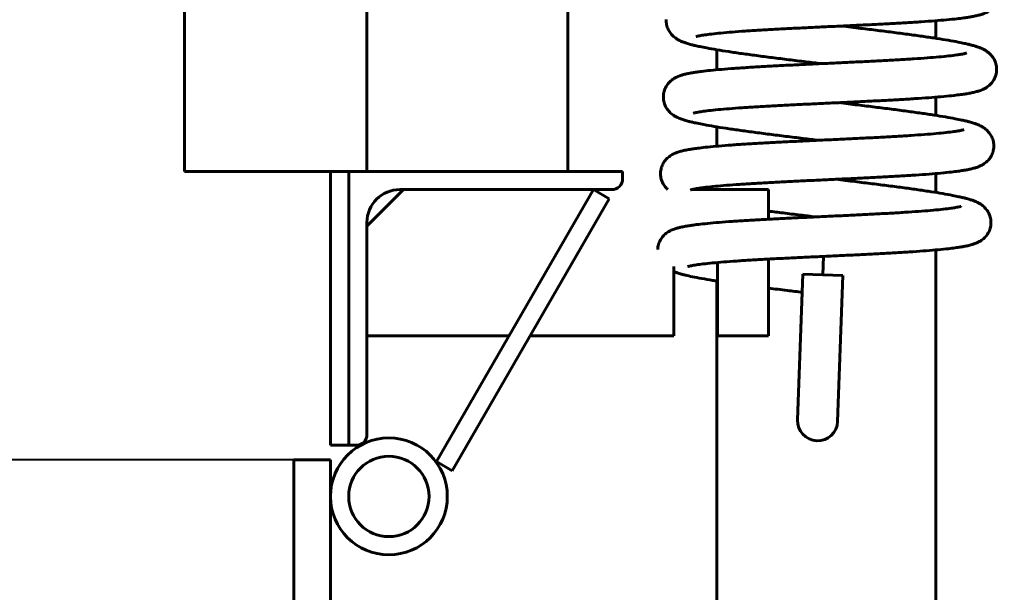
# Model space of a CAD drawing. Header units: millimetres. Extents: x 30271 to 35001, y 5679 to 9007.
# Drawn here: x 31768.6 to 32036.9, y 7714 to 7870.9 of the extents above; entities that cross this region are included whole.
import ezdxf

# ---------------------------------------------------------------- set-up
doc = ezdxf.new("R2010")
doc.units = ezdxf.units.MM
doc.linetypes.add('K5LT_BASIC', pattern=[0])
doc.layers.add('0 VIEW0', color=7, linetype='Continuous')
doc.layers.add('0 VIEW4', color=7, linetype='Continuous')
doc.styles.get("Standard").update_dxf_attribs({"font": 'verdana.TTF'})
doc.dimstyles.new('ISO-25', dxfattribs={"dimtxt": 80, "dimasz": 85, "dimexe": 20, "dimexo": 0, "dimgap": 20, "dimtad": 1, "dimtxsty": 'Standard', "dimcen": 2.5, "dimadec": 0, "dimazin": 0, "dimtfac": 1, "dimtmove": 0, "dimatfit": 3, "dimfxl": 0, "dimarcsym": 0})

# ---------------------------------------------------------------- blocks, each defined once
blk = doc.blocks.new('*D390')
at = {"layer": '0 VIEW4', "color": 0, "lineweight": -2}
for p, q in [((31884.63, 8748.66), (31711.42, 8748.66)), ((31731.42, 7835.28), (31731.42, 8663.66)), ((31843.73, 7750.28), (31711.42, 7750.28))]:
    blk.add_line(p, q, dxfattribs=at)
at = {"layer": '0 VIEW4', "color": 0}
for points in [[(31745.58, 8663.66), (31717.25, 8663.66), (31731.42, 8748.66)], [(31717.25, 7835.28), (31745.58, 7835.28), (31731.42, 7750.28)]]:
    blk.add_solid(points, dxfattribs=at)
at = {"layer": 'Defpoints', "color": 0}
for p in [(31731.42, 8748.66), (31884.63, 8748.66), (31843.73, 7750.28)]:
    blk.add_point(p, dxfattribs=at)
at = {"layer": '0 VIEW4', "color": 0, "linetype": 'K5LT_BASIC', "lineweight": 0, "ltscale": 100, "insert": (31691.42, 8249.47), "char_height": 40, "attachment_point": 5, "rotation": 90}
blk.add_mtext('L', dxfattribs=at)

msp = doc.modelspace()

# ---------------------------------------------------------------- linework, layer by layer
at = {"layer": '0 VIEW0', "color": 5, "linetype": 'K5LT_BASIC', "lineweight": 40}
for p, q in [((31813.726, 7829.284), (31813.726, 8539.284)), ((31863.726, 8539.284), (31863.726, 7829.284)), ((31918.726, 8529.284), (31918.726, 7829.284)), ((31918.726, 7829.284), (31918.726, 8135.284)), ((32019.51, 7865.73), (32019.51, 7870.541)), ((31959.51, 7862.596), (31959.51, 7857.102)), ((32019.51, 7844.625), (32019.51, 7849.617)), ((31959.51, 7841.484), (31959.51, 7836.185)), ((31863.726, 7829.284), (31813.726, 7829.284)), ((31853.726, 7754.284), (31853.726, 7829.284)), ((31858.726, 7829.284), (31858.726, 7754.284)), ((31858.726, 7754.284), (31858.726, 7829.284)), ((31916.726, 7829.284), (31863.726, 7829.284)), ((31933.726, 7829.284), (31863.726, 7829.284)), ((31933.726, 7827.284), (31933.726, 7829.284)), ((32019.51, 7823.517), (32019.51, 7828.695)), ((31873.726, 7824.284), (31863.726, 7814.284)), ((31872.726, 7824.284), (31930.726, 7824.284)), ((31873.226, 7823.784), (31873.226, 7824.284)), ((31925.726, 7824.284), (31882.726, 7749.805)), ((31930.056, 7821.784), (31887.056, 7747.305)), ((31925.726, 7824.284), (31930.056, 7821.784)), ((31973.726, 7824.284), (31952.564, 7824.284)), ((31973.726, 7816.187), (31973.726, 7824.284)), ((31863.726, 7757.284), (31863.726, 7815.284)), ((31988.785, 7806.009), (31988.601, 7800.982)), ((32019.51, 7665.487), (32019.51, 7807.776)), ((31947.726, 7784.284), (31947.726, 7803.284)), ((31959.726, 7803.284), (31959.726, 7784.284)), ((31973.726, 7784.284), (31973.726, 7805.269)), ((31981.671, 7761.209), (31983.135, 7801.182)), ((31983.135, 7801.182), (31988.601, 7800.982)), ((31988.601, 7800.982), (31994.067, 7800.782)), ((31992.603, 7760.809), (31994.067, 7800.782)), ((31992.603, 7760.809), (31994.067, 7800.782)), ((31959.51, 7799.267), (31959.51, 7675.987)), ((31981.671, 7761.209), (31982.951, 7796.174)), ((31863.726, 7784.284), (31902.632, 7784.284)), ((31908.405, 7784.284), (31947.726, 7784.284)), ((31959.726, 7784.284), (31973.726, 7784.284)), ((31858.726, 7754.284), (31853.726, 7754.284)), ((31858.726, 7754.284), (31860.726, 7754.284)), ((31843.726, 7610.284), (31843.726, 7750.284)), ((31843.726, 7750.284), (31853.726, 7750.284)), ((31853.726, 7750.284), (31853.726, 7610.284)), ((31882.726, 7749.805), (31887.056, 7747.305))]:
    msp.add_line(p, q, dxfattribs=at)
for radius in [16, 11]:
    msp.add_circle((31869.726, 7740.284), radius, dxfattribs=at)
for centre, radius, start, end in [((31930.726, 7827.284), 3, 270, 0), ((31872.726, 7815.284), 9, 90, 180), ((31953.726, 7803.284), 6, 0, 10.07246), ((31987.137, 7761.009), 5.47, 177.90257, 267.90257), ((31987.137, 7761.009), 5.47, 267.90257, 357.90257), ((31860.726, 7757.284), 3, 270, 0)]:
    msp.add_arc(centre, radius, start, end, dxfattribs=at)
for points, knots in [([(32036.923, 7878.015), (32036.914, 7877.784), (32036.869, 7877.322), (32036.718, 7876.644), (32036.487, 7875.99), (32036.18, 7875.368), (32035.802, 7874.788), (32035.358, 7874.255), (32034.854, 7873.772), (32034.293, 7873.343), (32033.672, 7872.964), (32033.073, 7872.674), (32032.517, 7872.452), (32032.062, 7872.297), (32031.606, 7872.158), (32031.133, 7872.03), (32030.59, 7871.9), (32030.028, 7871.78), (32029.344, 7871.649), (32028.412, 7871.49), (32027.06, 7871.292), (32025.105, 7871.052), (32022.497, 7870.787), (32019.246, 7870.513), (32015.583, 7870.25), (32011.558, 7869.997), (32007.229, 7869.754), (32002.662, 7869.518), (31997.925, 7869.287), (31993.094, 7869.06), (31988.241, 7868.834), (31983.445, 7868.606), (31978.781, 7868.374), (31974.322, 7868.137), (31970.141, 7867.893), (31966.305, 7867.64), (31962.878, 7867.379), (31959.921, 7867.11), (31957.596, 7866.851), (31956.086, 7866.64), (31955.154, 7866.483), (31954.622, 7866.379), (31954.261, 7866.297), (31954.031, 7866.238), (31953.916, 7866.203), (31953.889, 7866.194), (31953.885, 7866.192)], [0, 0, 0, 0, 0.3126774, 0.6265971, 0.9447123, 1.269773, 1.6064316, 1.961802, 2.3469042, 2.7774334, 3.2793335, 3.8928726, 4.4104889, 4.9025019, 5.2640069, 5.8002264, 6.3360045, 6.8717827, 7.4075608, 8.2113329, 9.2834461, 10.6247441, 12.3990532, 14.2186829, 16.0664611, 17.9321959, 19.8093825, 21.6935925, 23.5816013, 25.4708738, 27.3592295, 29.2445953, 31.124789, 32.9972864, 34.8589209, 36.7054391, 38.5307735, 40.32574, 42.0754358, 43.5256194, 44.3280859, 45.1303191, 45.6648641, 46.198954, 46.7314699, 47, 47, 47, 47]), ([(31945.659, 7870.85), (31945.65, 7870.619), (31945.662, 7870.155), (31945.763, 7869.468), (31945.945, 7868.798), (31946.206, 7868.157), (31946.541, 7867.55), (31946.944, 7866.985), (31947.412, 7866.468), (31947.94, 7865.998), (31948.531, 7865.575), (31949.108, 7865.242), (31949.646, 7864.98), (31950.088, 7864.792), (31950.533, 7864.62), (31950.996, 7864.458), (31951.528, 7864.288), (31952.079, 7864.128), (31952.752, 7863.947), (31953.669, 7863.72), (31955.003, 7863.424), (31956.936, 7863.041), (31959.518, 7862.586), (31962.739, 7862.075), (31966.373, 7861.545), (31970.369, 7860.999), (31974.669, 7860.439), (31979.207, 7859.87), (31983.706, 7859.319), (31986.692, 7858.958), (31988.084, 7858.79)], [0, 0, 0, 0, 0.3843192, 0.7701653, 1.1611683, 1.5607081, 1.9745031, 2.4112973, 2.8846356, 3.4138092, 4.0307065, 4.784822, 5.4210365, 6.0257813, 6.4701156, 7.1291957, 7.7877333, 8.446271, 9.1048086, 10.0927439, 11.4105037, 13.0591248, 15.2399701, 17.4765202, 19.7476681, 22.040887, 24.3481816, 26.6641087, 28.9847051, 31, 31, 31, 31]), ([(32036.154, 7857.029), (32036.163, 7857.26), (32036.151, 7857.724), (32036.051, 7858.411), (32035.868, 7859.08), (32035.607, 7859.722), (32035.273, 7860.329), (32034.869, 7860.894), (32034.402, 7861.412), (32033.873, 7861.881), (32033.282, 7862.304), (32032.708, 7862.636), (32032.17, 7862.898), (32031.696, 7863.1), (32031.262, 7863.266), (32030.815, 7863.422), (32030.341, 7863.574), (32029.817, 7863.728), (32029.199, 7863.897), (32028.397, 7864.099), (32027.208, 7864.37), (32025.433, 7864.733), (32022.963, 7865.181), (32019.84, 7865.687), (32016.296, 7866.213), (32012.377, 7866.756), (32008.141, 7867.313), (32003.651, 7867.88), (31998.829, 7868.474), (31995.484, 7868.878), (31993.729, 7869.09)], [0, 0, 0, 0, 0.3841964, 0.7698201, 1.1602652, 1.5598921, 1.9744301, 2.4113334, 2.8838266, 3.4131193, 4.0301375, 4.7841697, 5.4120603, 6.0224243, 6.592392, 7.0785168, 7.7231762, 8.3564843, 8.9664014, 9.8577261, 10.9831517, 12.5765989, 14.7406988, 16.9669168, 19.2314848, 21.5204961, 23.8251337, 26.1394804, 28.4593009, 31, 31, 31, 31]), ([(31944.891, 7849.865), (31944.899, 7850.096), (31944.944, 7850.558), (31945.095, 7851.236), (31945.326, 7851.89), (31945.633, 7852.511), (31946.011, 7853.092), (31946.455, 7853.625), (31946.96, 7854.108), (31947.521, 7854.537), (31948.071, 7854.873), (31948.616, 7855.148), (31949.134, 7855.367), (31949.656, 7855.553), (31950.163, 7855.71), (31950.657, 7855.844), (31951.128, 7855.957), (31951.635, 7856.069), (31952.206, 7856.182), (31953.002, 7856.324), (31954.059, 7856.489), (31955.66, 7856.704), (31957.879, 7856.953), (31960.825, 7857.226), (31964.28, 7857.495), (31968.124, 7857.753), (31972.303, 7858.001), (31976.755, 7858.24), (31981.412, 7858.473), (31986.204, 7858.702), (31991.055, 7858.929), (31995.89, 7859.155), (32000.632, 7859.385), (32005.207, 7859.618), (32009.541, 7859.859), (32013.564, 7860.107), (32017.211, 7860.364), (32020.419, 7860.629), (32023.13, 7860.9), (32025.111, 7861.147), (32026.357, 7861.342), (32027.032, 7861.468), (32027.431, 7861.554), (32027.696, 7861.619), (32027.876, 7861.67), (32027.925, 7861.686), (32027.93, 7861.688)], [0, 0, 0, 0, 0.3123927, 0.6261803, 0.9437632, 1.2683347, 1.6047015, 1.9603052, 2.344795, 2.7747437, 3.2765352, 3.7144799, 4.2369204, 4.7593609, 5.2766206, 5.7804647, 6.2557903, 6.6731545, 7.2410291, 7.8428075, 8.7792866, 9.8507897, 11.459377, 13.2564057, 15.0893136, 16.9448536, 18.8148739, 20.6940125, 22.5785043, 24.4655098, 26.3527014, 28.2379801, 30.1192494, 31.9941961, 33.8600336, 35.7131444, 37.548526, 39.358845, 41.1326713, 42.8507408, 44.0565131, 44.858353, 45.3932334, 45.9280025, 46.4627716, 47, 47, 47, 47]), ([(32036.154, 7857.029), (32036.146, 7856.798), (32036.1, 7856.336), (32035.95, 7855.658), (32035.718, 7855.004), (32035.411, 7854.383), (32035.033, 7853.802), (32034.589, 7853.269), (32034.085, 7852.786), (32033.524, 7852.357), (32032.904, 7851.978), (32032.304, 7851.688), (32031.748, 7851.466), (32031.294, 7851.311), (32030.837, 7851.172), (32030.364, 7851.044), (32029.821, 7850.914), (32029.259, 7850.794), (32028.575, 7850.663), (32027.644, 7850.504), (32026.292, 7850.307), (32024.337, 7850.066), (32021.728, 7849.801), (32018.478, 7849.527), (32014.815, 7849.264), (32010.789, 7849.011), (32006.46, 7848.768), (32001.893, 7848.532), (31997.157, 7848.301), (31992.325, 7848.074), (31987.473, 7847.848), (31982.677, 7847.62), (31978.012, 7847.388), (31973.554, 7847.151), (31969.372, 7846.907), (31965.536, 7846.654), (31962.11, 7846.393), (31959.153, 7846.125), (31956.828, 7845.865), (31955.318, 7845.654), (31954.385, 7845.497), (31953.854, 7845.393), (31953.492, 7845.311), (31953.262, 7845.252), (31953.147, 7845.217), (31953.12, 7845.208), (31953.116, 7845.206)], [0, 0, 0, 0, 0.3126774, 0.6265971, 0.9447123, 1.269773, 1.6064316, 1.961802, 2.3469042, 2.7774334, 3.2793335, 3.8928726, 4.4104889, 4.9025019, 5.2640069, 5.8002264, 6.3360045, 6.8717827, 7.4075608, 8.2113329, 9.2834461, 10.6247441, 12.3990532, 14.2186829, 16.0664611, 17.9321959, 19.8093825, 21.6935925, 23.5816013, 25.4708738, 27.3592295, 29.2445953, 31.124789, 32.9972864, 34.8589209, 36.7054391, 38.5307735, 40.32574, 42.0754358, 43.5256194, 44.3280859, 45.1303191, 45.6648641, 46.198954, 46.7314699, 47, 47, 47, 47]), ([(31944.891, 7849.865), (31944.882, 7849.633), (31944.894, 7849.17), (31944.994, 7848.482), (31945.177, 7847.813), (31945.438, 7847.171), (31945.772, 7846.564), (31946.176, 7846), (31946.643, 7845.482), (31947.172, 7845.012), (31947.763, 7844.589), (31948.339, 7844.256), (31948.878, 7843.994), (31949.319, 7843.806), (31949.765, 7843.634), (31950.227, 7843.472), (31950.759, 7843.302), (31951.311, 7843.142), (31951.983, 7842.961), (31952.901, 7842.734), (31954.235, 7842.439), (31956.167, 7842.055), (31958.749, 7841.6), (31961.971, 7841.089), (31965.605, 7840.559), (31969.601, 7840.013), (31973.9, 7839.453), (31978.438, 7838.884), (31982.937, 7838.333), (31985.924, 7837.972), (31987.316, 7837.804)], [0, 0, 0, 0, 0.3843192, 0.7701653, 1.1611683, 1.5607081, 1.9745031, 2.4112973, 2.8846356, 3.4138092, 4.0307065, 4.784822, 5.4210365, 6.0257813, 6.4701156, 7.1291957, 7.7877333, 8.446271, 9.1048086, 10.0927439, 11.4105037, 13.0591248, 15.2399701, 17.4765202, 19.7476681, 22.040887, 24.3481816, 26.6641087, 28.9847051, 31, 31, 31, 31]), ([(32035.385, 7836.043), (32035.394, 7836.274), (32035.382, 7836.738), (32035.282, 7837.425), (32035.1, 7838.094), (32034.839, 7838.736), (32034.504, 7839.343), (32034.1, 7839.908), (32033.633, 7840.426), (32033.105, 7840.895), (32032.514, 7841.318), (32031.94, 7841.65), (32031.402, 7841.912), (32030.928, 7842.114), (32030.494, 7842.28), (32030.047, 7842.436), (32029.573, 7842.588), (32029.048, 7842.743), (32028.43, 7842.911), (32027.628, 7843.113), (32026.44, 7843.384), (32024.665, 7843.747), (32022.194, 7844.195), (32019.072, 7844.701), (32015.527, 7845.227), (32011.608, 7845.77), (32007.372, 7846.327), (32002.882, 7846.895), (31998.06, 7847.488), (31994.715, 7847.892), (31992.96, 7848.104)], [0, 0, 0, 0, 0.3841964, 0.7698201, 1.1602652, 1.5598921, 1.9744301, 2.4113334, 2.8838266, 3.4131193, 4.0301375, 4.7841697, 5.4120603, 6.0224243, 6.592392, 7.0785168, 7.7231762, 8.3564843, 8.9664014, 9.8577261, 10.9831517, 12.5765989, 14.7406988, 16.9669168, 19.2314848, 21.5204961, 23.8251337, 26.1394804, 28.4593009, 31, 31, 31, 31]), ([(31944.122, 7828.879), (31944.13, 7829.11), (31944.176, 7829.572), (31944.327, 7830.25), (31944.558, 7830.904), (31944.864, 7831.525), (31945.243, 7832.106), (31945.687, 7832.639), (31946.191, 7833.122), (31946.752, 7833.551), (31947.302, 7833.887), (31947.848, 7834.162), (31948.366, 7834.381), (31948.887, 7834.568), (31949.394, 7834.724), (31949.889, 7834.858), (31950.36, 7834.972), (31950.867, 7835.083), (31951.438, 7835.196), (31952.234, 7835.338), (31953.29, 7835.503), (31954.891, 7835.718), (31957.11, 7835.967), (31960.057, 7836.24), (31963.511, 7836.509), (31967.355, 7836.767), (31971.534, 7837.015), (31975.986, 7837.254), (31980.644, 7837.487), (31985.435, 7837.716), (31990.286, 7837.943), (31995.121, 7838.169), (31999.863, 7838.399), (32004.438, 7838.633), (32008.772, 7838.873), (32012.796, 7839.121), (32016.442, 7839.378), (32019.65, 7839.643), (32022.361, 7839.914), (32024.342, 7840.161), (32025.589, 7840.356), (32026.264, 7840.482), (32026.662, 7840.568), (32026.928, 7840.633), (32027.107, 7840.684), (32027.157, 7840.7), (32027.162, 7840.702)], [0, 0, 0, 0, 0.3123927, 0.6261803, 0.9437632, 1.2683347, 1.6047015, 1.9603052, 2.344795, 2.7747437, 3.2765352, 3.7144799, 4.2369204, 4.7593609, 5.2766206, 5.7804647, 6.2557903, 6.6731545, 7.2410291, 7.8428075, 8.7792866, 9.8507897, 11.459377, 13.2564057, 15.0893136, 16.9448536, 18.8148739, 20.6940125, 22.5785043, 24.4655098, 26.3527014, 28.2379801, 30.1192494, 31.9941961, 33.8600336, 35.7131444, 37.548526, 39.358845, 41.1326713, 42.8507408, 44.0565131, 44.858353, 45.3932334, 45.9280025, 46.4627716, 47, 47, 47, 47]), ([(32035.385, 7836.043), (32035.377, 7835.812), (32035.332, 7835.35), (32035.181, 7834.672), (32034.95, 7834.018), (32034.643, 7833.397), (32034.265, 7832.816), (32033.821, 7832.283), (32033.317, 7831.8), (32032.755, 7831.371), (32032.135, 7830.992), (32031.536, 7830.702), (32030.979, 7830.48), (32030.525, 7830.325), (32030.069, 7830.186), (32029.596, 7830.058), (32029.053, 7829.928), (32028.491, 7829.808), (32027.807, 7829.677), (32026.875, 7829.518), (32025.523, 7829.321), (32023.568, 7829.08), (32020.959, 7828.815), (32017.709, 7828.541), (32014.046, 7828.278), (32010.021, 7828.025), (32005.692, 7827.782), (32001.124, 7827.546), (31996.388, 7827.315), (31991.556, 7827.088), (31986.704, 7826.862), (31981.908, 7826.634), (31977.244, 7826.403), (31972.785, 7826.166), (31968.604, 7825.921), (31964.768, 7825.668), (31961.341, 7825.407), (31958.384, 7825.139), (31956.059, 7824.879), (31954.549, 7824.668), (31953.616, 7824.512), (31953.085, 7824.407), (31952.724, 7824.325), (31952.494, 7824.266), (31952.379, 7824.231), (31952.351, 7824.222), (31952.347, 7824.22)], [0, 0, 0, 0, 0.3126774, 0.6265971, 0.9447123, 1.269773, 1.6064316, 1.961802, 2.3469042, 2.7774334, 3.2793335, 3.8928726, 4.4104889, 4.9025019, 5.2640069, 5.8002264, 6.3360045, 6.8717827, 7.4075608, 8.2113329, 9.2834461, 10.6247441, 12.3990532, 14.2186829, 16.0664611, 17.9321959, 19.8093825, 21.6935925, 23.5816013, 25.4708738, 27.3592295, 29.2445953, 31.124789, 32.9972864, 34.8589209, 36.7054391, 38.5307735, 40.32574, 42.0754358, 43.5256194, 44.3280859, 45.1303191, 45.6648641, 46.198954, 46.7314699, 47, 47, 47, 47]), ([(31944.122, 7828.879), (31944.113, 7828.648), (31944.125, 7828.184), (31944.226, 7827.496), (31944.408, 7826.827), (31944.669, 7826.185), (31945.004, 7825.578), (31945.407, 7825.014), (31945.79, 7824.59), (31946.031, 7824.362), (31946.118, 7824.284)], [0, 0, 0, 0, 1.3410396, 2.6874073, 4.051769, 5.4459194, 6.8898116, 8.4139569, 10.0656188, 11, 11, 11, 11]), ([(32034.617, 7815.057), (32034.626, 7815.288), (32034.614, 7815.752), (32034.513, 7816.439), (32034.331, 7817.108), (32034.07, 7817.75), (32033.735, 7818.357), (32033.332, 7818.922), (32032.864, 7819.44), (32032.336, 7819.909), (32031.745, 7820.332), (32031.171, 7820.664), (32030.633, 7820.926), (32030.159, 7821.129), (32029.725, 7821.294), (32029.278, 7821.45), (32028.804, 7821.602), (32028.279, 7821.757), (32027.661, 7821.925), (32026.859, 7822.127), (32025.671, 7822.398), (32023.896, 7822.762), (32021.426, 7823.209), (32018.303, 7823.715), (32014.758, 7824.241), (32010.84, 7824.784), (32006.603, 7825.341), (32002.114, 7825.909), (31997.292, 7826.502), (31993.947, 7826.906), (31992.192, 7827.118)], [0, 0, 0, 0, 0.3841964, 0.7698201, 1.1602652, 1.5598921, 1.9744301, 2.4113334, 2.8838266, 3.4131193, 4.0301375, 4.7841697, 5.4120603, 6.0224243, 6.592392, 7.0785168, 7.7231762, 8.3564843, 8.9664014, 9.8577261, 10.9831517, 12.5765989, 14.7406988, 16.9669168, 19.2314848, 21.5204961, 23.8251337, 26.1394804, 28.4593009, 31, 31, 31, 31]), ([(31943.353, 7807.893), (31943.362, 7808.124), (31943.407, 7808.586), (31943.558, 7809.264), (31943.789, 7809.918), (31944.096, 7810.539), (31944.474, 7811.12), (31944.918, 7811.654), (31945.423, 7812.136), (31945.984, 7812.565), (31946.534, 7812.901), (31947.079, 7813.176), (31947.597, 7813.395), (31948.119, 7813.582), (31948.626, 7813.738), (31949.12, 7813.872), (31949.591, 7813.986), (31950.098, 7814.097), (31950.669, 7814.21), (31951.465, 7814.352), (31952.522, 7814.517), (31954.123, 7814.732), (31956.342, 7814.981), (31959.288, 7815.254), (31962.743, 7815.523), (31966.587, 7815.781), (31970.766, 7816.029), (31975.218, 7816.268), (31979.875, 7816.502), (31984.667, 7816.73), (31989.518, 7816.957), (31994.352, 7817.184), (31999.095, 7817.413), (32003.669, 7817.647), (32008.003, 7817.887), (32012.027, 7818.135), (32015.674, 7818.392), (32018.882, 7818.657), (32021.593, 7818.928), (32023.574, 7819.175), (32024.82, 7819.37), (32025.495, 7819.496), (32025.893, 7819.582), (32026.159, 7819.647), (32026.338, 7819.698), (32026.388, 7819.714), (32026.393, 7819.716)], [0, 0, 0, 0, 0.3123927, 0.6261803, 0.9437632, 1.2683347, 1.6047015, 1.9603052, 2.344795, 2.7747437, 3.2765352, 3.7144799, 4.2369204, 4.7593609, 5.2766206, 5.7804647, 6.2557903, 6.6731545, 7.2410291, 7.8428075, 8.7792866, 9.8507897, 11.459377, 13.2564057, 15.0893136, 16.9448536, 18.8148739, 20.6940125, 22.5785043, 24.4655098, 26.3527014, 28.2379801, 30.1192494, 31.9941961, 33.8600336, 35.7131444, 37.548526, 39.358845, 41.1326713, 42.8507408, 44.0565131, 44.858353, 45.3932334, 45.9280025, 46.4627716, 47, 47, 47, 47]), ([(31973.726, 7818.395), (31975.023, 7818.23), (31977.868, 7817.874), (31982.169, 7817.347), (31985.155, 7816.986), (31986.547, 7816.818)], [0, 0, 0, 0, 1.9086578, 4.09837, 6, 6, 6, 6]), ([(32034.617, 7815.057), (32034.609, 7814.826), (32034.563, 7814.364), (32034.412, 7813.686), (32034.181, 7813.032), (32033.874, 7812.411), (32033.496, 7811.83), (32033.052, 7811.297), (32032.548, 7810.814), (32031.987, 7810.385), (32031.366, 7810.006), (32030.767, 7809.716), (32030.211, 7809.494), (32029.757, 7809.339), (32029.3, 7809.2), (32028.827, 7809.072), (32028.284, 7808.942), (32027.722, 7808.822), (32027.038, 7808.691), (32026.106, 7808.532), (32024.755, 7808.335), (32022.799, 7808.094), (32020.191, 7807.829), (32016.94, 7807.555), (32013.277, 7807.292), (32009.252, 7807.039), (32004.923, 7806.796), (32000.356, 7806.56), (31995.62, 7806.329), (31990.788, 7806.102), (31985.936, 7805.876), (31981.14, 7805.648), (31976.475, 7805.417), (31972.016, 7805.18), (31967.835, 7804.935), (31963.999, 7804.682), (31960.573, 7804.421), (31957.615, 7804.153), (31955.291, 7803.893), (31953.781, 7803.683), (31952.848, 7803.526), (31952.317, 7803.421), (31951.955, 7803.339), (31951.725, 7803.28), (31951.61, 7803.245), (31951.583, 7803.236), (31951.579, 7803.234)], [0, 0, 0, 0, 0.3126774, 0.6265971, 0.9447123, 1.269773, 1.6064316, 1.961802, 2.3469042, 2.7774334, 3.2793335, 3.8928726, 4.4104889, 4.9025019, 5.2640069, 5.8002264, 6.3360045, 6.8717827, 7.4075608, 8.2113329, 9.2834461, 10.6247441, 12.3990532, 14.2186829, 16.0664611, 17.9321959, 19.8093825, 21.6935925, 23.5816013, 25.4708738, 27.3592295, 29.2445953, 31.124789, 32.9972864, 34.8589209, 36.7054391, 38.5307735, 40.32574, 42.0754358, 43.5256194, 44.3280859, 45.1303191, 45.6648641, 46.198954, 46.7314699, 47, 47, 47, 47]), ([(31959.726, 7799.233), (31959.285, 7799.302), (31957.761, 7799.542), (31955.373, 7799.945), (31952.925, 7800.414), (31951.233, 7800.791), (31950.077, 7801.085), (31949.333, 7801.296), (31948.712, 7801.492), (31948.209, 7801.668), (31947.882, 7801.795), (31947.726, 7801.86)], [0, 0, 0, 0, 0.9620418, 3.4010714, 5.7888107, 7.7871627, 8.855997, 9.9255879, 10.6385762, 11.3515645, 12, 12, 12, 12]), ([(31982.951, 7796.174), (31981.572, 7796.341), (31978.441, 7796.722), (31975.396, 7797.1), (31973.726, 7797.312)], [0, 0, 0, 0, 2.1877352, 5, 5, 5, 5])]:
    msp.add_open_spline(points, degree=3, knots=knots, dxfattribs=at)

# ---------------------------------------------------------------- dimensions: what is measured, and where the dimension line sits
at = {"layer": '0 VIEW4', "color": 7, "lineweight": 0}
dim = msp.add_linear_dim(base=(31731.416, 8748.656), p1=(31843.726, 7750.284), p2=(31884.627, 8748.656), angle=90, text='L', dimstyle='ISO-25', override={"dimtxt": 40}, dxfattribs=at)
dim.commit()
dim.dimension.update_dxf_attribs({"geometry": '*D390', "text_midpoint": (31691.416, 8249.47)})

doc.saveas('drawing.dxf')
